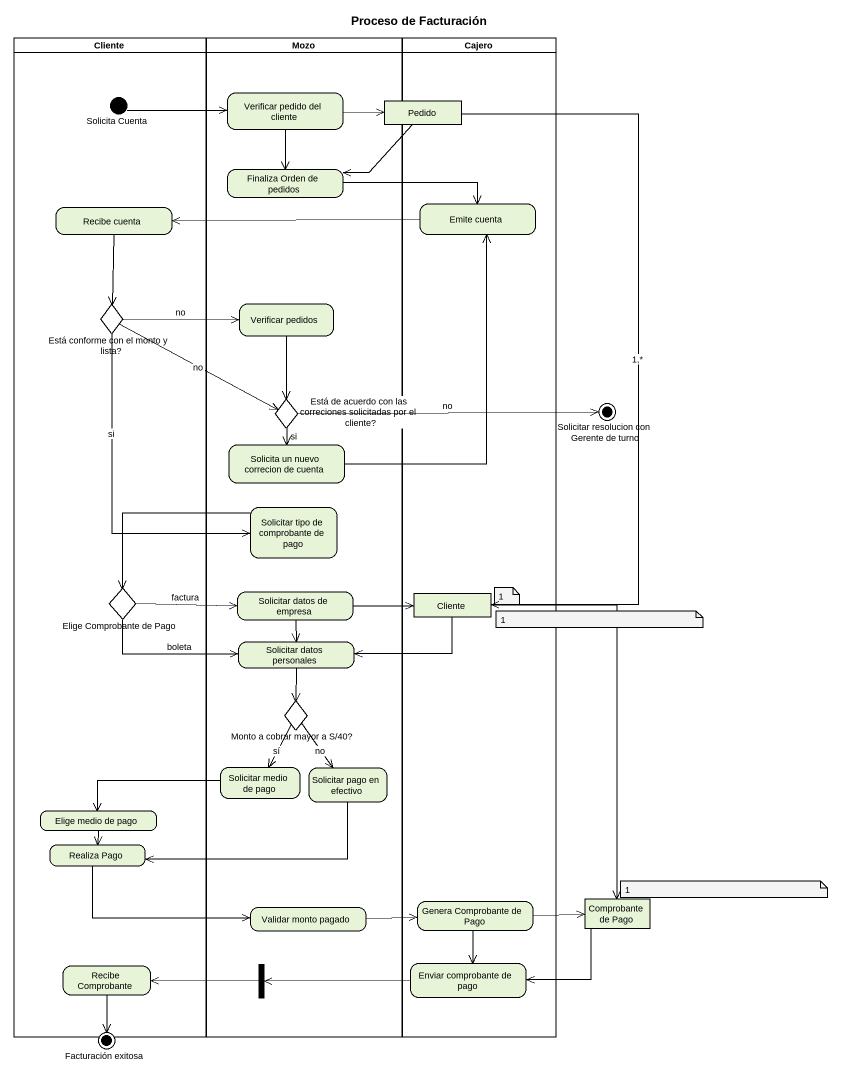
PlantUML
@startuml
title Proceso de Facturación
hide empty description
state Cliente <<partition>> {
  state "Solicita Cuenta" as Solicita_Cuenta <<start>>
  state "Recibe cuenta" as Recibe_cuenta
  state "Está conforme con el monto y lista?" as Está_conforme_con_el_monto <<choice>>
  state "Elige Comprobante de Pago" as Elige_Comprobante_de_Pago <<choice>>
  state "Elige medio de pago" as Elige_medio_de_pago
  state "Realiza Pago" as Realiza_Pago
  state "Recibe Comprobante" as Recibe_Comprobante
}
state Mozo <<partition>> {
  state "Verificar pedido del cliente" as Verificar_pedido_del_cliente
  state "Finaliza Orden de pedidos" as Finaliza_Orden_de_pedidos
  state "Verificar pedidos" as Verificar_pedidos
  state "Está de acuerdo con las correciones solicitadas por el cliente?" as Está_de_acuerdo_con_las <<choice>>
  state "Solicita un nuevo correcion de cuenta" as Solicita_un_nuevo_correcion
  state "Solicitar tipo de comprobante de pago" as Solicitar_tipo_de
  state "Solicitar datos de empresa" as Solicitar_datos_de_empresa
  state "Solicitar datos personales" as Solicitar_datos_personales
  state "Monto a cobrar mayor a S/40?" as Monto_a_cobrar_mayor_a_S_40 <<choice>>
  state "Solicitar medio de pago" as Solicitar_medio_de_pago
  state "Solicitar pago en efectivo" as Solicitar_pago_en_efectivo
  state "Validar monto pagado" as Validar_monto_pagado
  state fork1 <<fork>>
}
state Cajero <<partition>> {
  state "Emite cuenta" as Emite_cuenta
  state "Cliente" as Cliente_2 <<object>>
  state "Genera Comprobante de Pago" as Genera_Comprobante_de_Pago
  state "Enviar comprobante de pago" as Enviar_comprobante_de_pago
}
state Pedido <<object>>
state "Solicitar resolucion con Gerente de turno" as Solicitar_resolucion_con <<end>>
state "Comprobante de Pago" as Comprobante_de_Pago <<object>>
state "Facturación exitosa" as Facturación_exitosa <<end>>
Solicita_Cuenta -right-> Verificar_pedido_del_cliente
Verificar_pedido_del_cliente -right-> Pedido
Verificar_pedido_del_cliente --> Finaliza_Orden_de_pedidos
Pedido -left-> Finaliza_Orden_de_pedidos
Pedido --> Cliente_2 : 1,*
Finaliza_Orden_de_pedidos -right-> Emite_cuenta
Recibe_cuenta --> Está_conforme_con_el_monto
Emite_cuenta -left-> Recibe_cuenta
Está_conforme_con_el_monto -right-> Verificar_pedidos : no
Está_conforme_con_el_monto -right-> Está_de_acuerdo_con_las : no
Está_conforme_con_el_monto --> Solicitar_tipo_de : si
Verificar_pedidos --> Está_de_acuerdo_con_las
Está_de_acuerdo_con_las -right-> Solicitar_resolucion_con : no
Está_de_acuerdo_con_las --> Solicita_un_nuevo_correcion : si
Solicita_un_nuevo_correcion -up-> Emite_cuenta
Solicitar_tipo_de -left-> Elige_Comprobante_de_Pago
Elige_Comprobante_de_Pago -right-> Solicitar_datos_de_empresa : factura
Elige_Comprobante_de_Pago -right-> Solicitar_datos_personales : boleta
Solicitar_datos_de_empresa -right-> Cliente_2
Solicitar_datos_de_empresa --> Solicitar_datos_personales
Cliente_2 -left-> Solicitar_datos_personales
Cliente_2 --> Comprobante_de_Pago
Solicitar_datos_personales --> Monto_a_cobrar_mayor_a_S_40
Monto_a_cobrar_mayor_a_S_40 --> Solicitar_medio_de_pago : sí
Monto_a_cobrar_mayor_a_S_40 --> Solicitar_pago_en_efectivo : no
Solicitar_medio_de_pago -left-> Elige_medio_de_pago
Solicitar_pago_en_efectivo -left-> Realiza_Pago
Elige_medio_de_pago --> Realiza_Pago
Realiza_Pago -right-> Validar_monto_pagado
Validar_monto_pagado -right-> Genera_Comprobante_de_Pago
Genera_Comprobante_de_Pago -right-> Comprobante_de_Pago
Genera_Comprobante_de_Pago --> Enviar_comprobante_de_pago
Comprobante_de_Pago -left-> Enviar_comprobante_de_pago
Recibe_Comprobante --> Facturación_exitosa
fork1 -left-> Recibe_Comprobante
Enviar_comprobante_de_pago -left-> fork1
note as N1
  1
end note
note as N2
  1
end note
note as N3
  1
end note
@enduml
